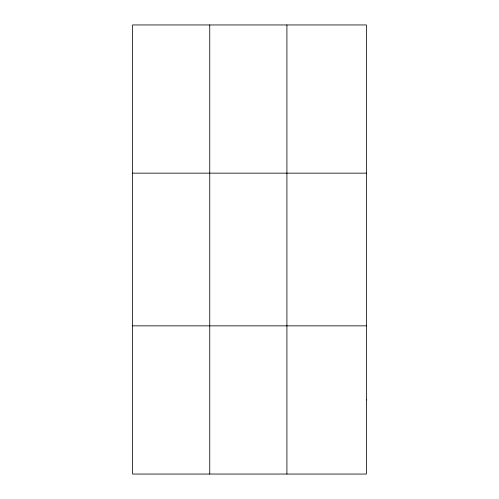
<?xml version="1.0" encoding="UTF-8"?>
<svg xmlns="http://www.w3.org/2000/svg" width="499" height="499" viewBox="0 0 499 499"><rect width="100%" height="100%" fill="white"/><g stroke="black" fill="none" stroke-linecap="round" stroke-linejoin="round"><path stroke-width="0.75" d="M209.748 474.05L209.748 24.95M286.913 474.05L286.913 24.95M132.591 173.153L366.409 173.153M132.591 325.847L366.409 325.847M366.409 399.949L366.409 474.05L132.591 474.05L132.591 24.95L366.409 24.95L366.409 399.949"/></g></svg>
